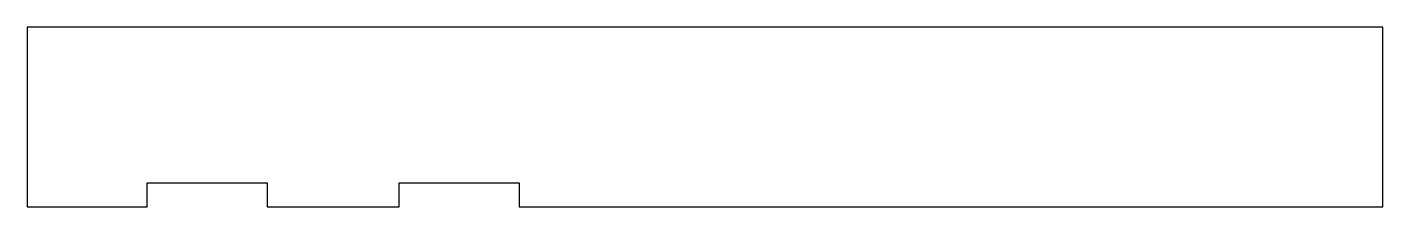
# Model space of a CAD drawing. Extents: x 1.52 to 4.35, y -2.82 to -2.45.
import ezdxf

# ---------------------------------------------------------------- set-up
doc = ezdxf.new("R2010")
doc.units = 0
doc.layers.add('Layer_1', color=7, linetype='CONTINUOUS')

msp = doc.modelspace()

# ---------------------------------------------------------------- linework, layer by layer
at = {"layer": 'Layer_1', "color": 1}
msp.add_lwpolyline([(1.524968, -2.824991), (1.774944, -2.824991), (1.774944, -2.774995), (2.024919, -2.774995), (2.024919, -2.824991), (2.05, -2.824991), (2.299922, -2.824991), (2.299922, -2.824991), (2.299922, -2.774995), (2.549898, -2.774995), (2.549898, -2.824991), (4.34995, -2.824991), (4.34995, -2.450002), (1.524914, -2.450002), (1.524968, -2.824991)], close=True, dxfattribs=at)

doc.saveas('drawing.dxf')
